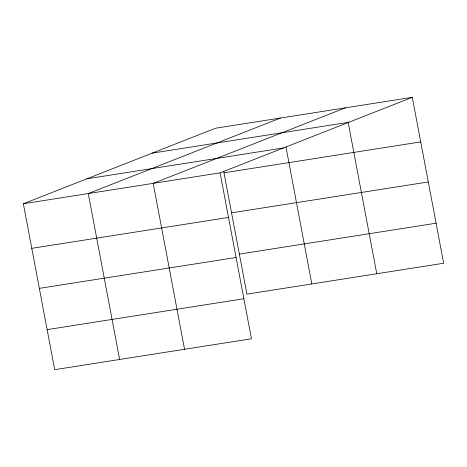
<?xml version="1.0" encoding="UTF-8"?>
<svg xmlns="http://www.w3.org/2000/svg" width="467" height="467" viewBox="0 0 467 467"><rect width="100%" height="100%" fill="white"/><g stroke="black" fill="none" stroke-linecap="round" stroke-linejoin="round"><path stroke-width="0.7" d="M412.297 97.329L220.091 172.854L251.444 338.773L54.703 369.671L23.35 203.752L215.556 128.227L412.297 97.329L443.65 263.248L246.909 294.146L223.716 171.389M280.48 118.028L88.275 193.554L119.628 359.473M345.405 107.83L153.199 183.356L184.553 349.281M152.131 153.147L348.872 122.255M86.78 178.826L283.522 147.928M23.35 203.752L220.091 172.854M223.985 172.808L420.72 141.91M231.55 212.847L428.286 181.955M31.774 248.333L228.515 217.435M239.343 254.106L436.085 223.208M39.339 288.373L236.08 257.48M47.138 329.632L243.873 298.734M348.078 121.986L376.758 273.755M285.967 147.041L311.833 283.948"/></g></svg>
